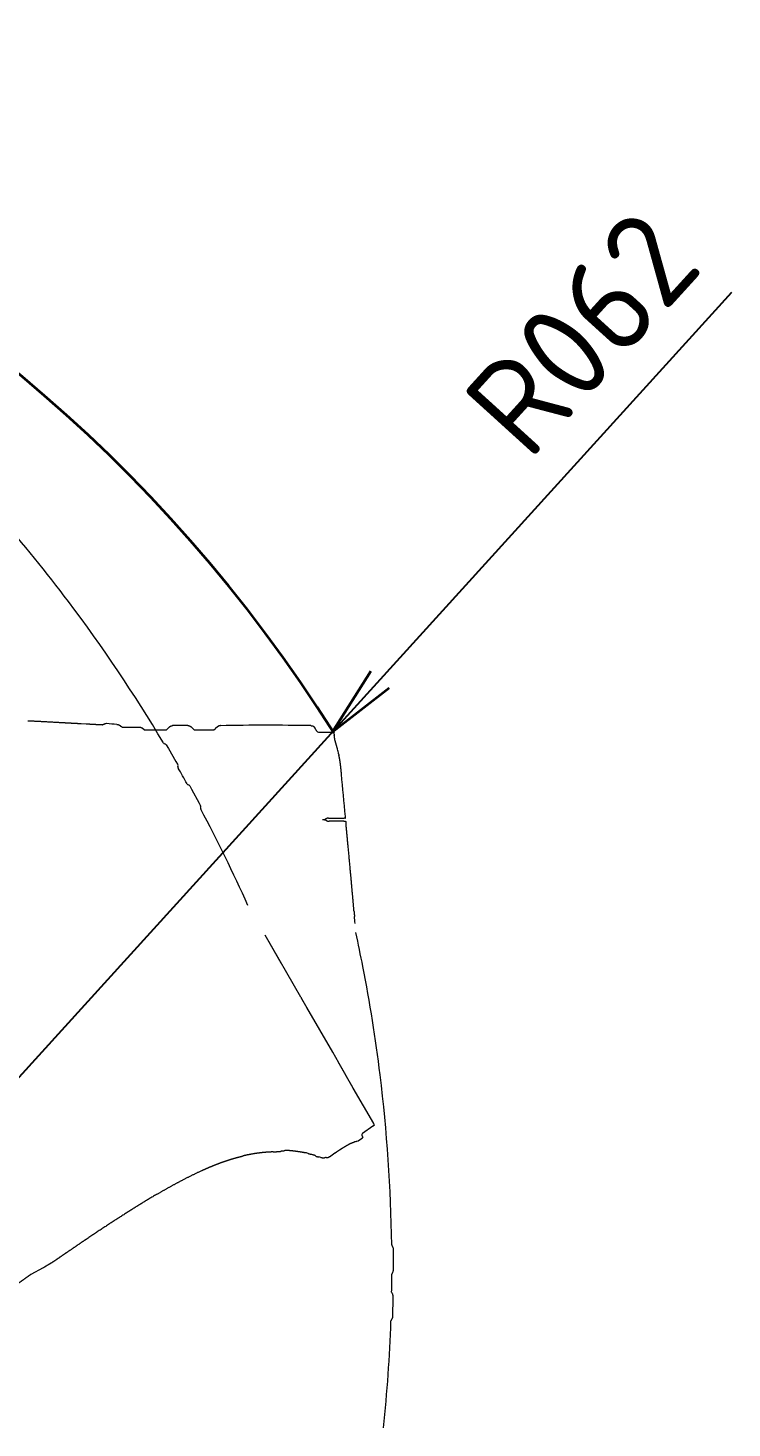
# Model space of a CAD drawing. Header units: millimetres. Extents: x 120 to 10915, y 515 to 8014.
# Drawn here: x 8545 to 8840, y 7200 to 7786 of the extents above; entities that cross this region are included whole.
import ezdxf
from ezdxf.enums import TextEntityAlignment as Align

# ---------------------------------------------------------------- set-up
doc = ezdxf.new("R2010")
doc.units = ezdxf.units.MM
doc.layers.get('0').update_dxf_attribs({"lineweight": 13})
doc.layers.add('201_Dimensions', color=7, linetype='Continuous', lineweight=13)
doc.styles.get("Standard").update_dxf_attribs({"font": 'isocp.shx'})

# ---------------------------------------------------------------- blocks, each defined once
blk = doc.blocks.new('BLOCK12')
at = {"layer": '201_Dimensions', "color": 2, "lineweight": 25}
blk.add_line((8292.5, 3172.5), (8839.900391, 3775.256348), dxfattribs=at)
at = {"layer": '201_Dimensions', "color": 2, "lineweight": 35}
blk.add_lwpolyline([(8688.714844, 3616.530762), (8672.708984, 3591.157227), (8696.427734, 3609.526123)], dxfattribs=at)
at = {"layer": '201_Dimensions', "color": 2, "lineweight": 18, "width": 0.740388}
blk.add_text('R062', height=40, rotation=47.755292, dxfattribs=at).set_placement((8754.842773, 3703.909424), (8828.795898, 3785.340576), align=Align.FIT)
blk = doc.blocks.new('2903066')
at = {"layer": '201_Dimensions', "color": 3, "lineweight": 18}
for p, q in [((8569.54, 3594.37), (8567.42, 3594.49)), ((8583.94, 3593.62), (8584.42, 3593.23)), ((8604.46, 3593.19), (8603.42, 3592.21)), ((8614.48, 3592.22), (8613.45, 3593.19)), ((8624.57, 3593.28), (8623.71, 3592.54)), ((8593.88, 3591.95), (8593.06, 3592.62)), ((8598.5, 3591.95), (8603.15, 3591.95)), ((8603.15, 3591.95), (8603.42, 3592.21)), ((8614.48, 3592.22), (8614.76, 3591.95)), ((8614.76, 3591.95), (8623.03, 3591.95)), ((8623.03, 3591.95), (8623.54, 3592.39)), ((8623.71, 3592.54), (8623.54, 3592.39)), ((8665.26, 3592.77), (8665.48, 3592.41)), ((8665.32, 3592.68), (8665.37, 3592.59)), ((8665.47, 3592.41), (8665.37, 3592.59)), ((8665.6, 3592.2), (8665.47, 3592.41)), ((8665.6, 3592.2), (8665.66, 3592.09)), ((8665.66, 3592.09), (8665.85, 3591.77)), ((8665.85, 3591.77), (8665.89, 3591.69)), ((8667.19, 3590.94), (8672.65, 3590.94)), ((8603.05, 3585.69), (8603.96, 3584.14)), ((8603.96, 3584.14), (8607.13, 3578.69)), ((8607.13, 3578.69), (8607.76, 3577.62)), ((8607.76, 3577.62), (8607.89, 3577.39)), ((8612.89, 3568.52), (8613.65, 3567.13)), ((8613.65, 3567.13), (8616.79, 3561.35)), ((8616.79, 3561.35), (8617.43, 3560.18)), ((8668.55, 3554.38), (8668.91, 3554.38)), ((8668.91, 3554.38), (8669.2, 3554.38)), ((8669.49, 3554.5), (8669.49, 3554.5)), ((8670.65, 3555), (8670.55, 3554.99)), ((8671, 3555), (8677.24, 3555)), ((8671.12, 3553.7), (8671.23, 3553.7)), ((8677.39, 3553.7), (8671.23, 3553.7)), ((8677.24, 3555), (8677.49, 3555)), ((8678.03, 3555), (8677.49, 3555)), ((8678.03, 3555), (8678.03, 3555)), ((8651.2, 3494.36), (8644.43, 3506.08)), ((8659.46, 3480.05), (8644.43, 3506.08)), ((8659.64, 3479.73), (8659.46, 3480.05)), ((8672.76, 3457), (8661.94, 3475.73)), ((8675.29, 3452.61), (8672.76, 3457)), ((8689.92, 3427.14), (8681.33, 3442.02)), ((8689.61, 3426.02), (8685.24, 3423.03)), ((8689.66, 3426.06), (8689.61, 3426.02)), ((8690.26, 3426.47), (8689.66, 3426.06)), ((8682.51, 3419.6), (8682.53, 3419.61)), ((8685.04, 3421.98), (8685.01, 3422.03)), ((8685.04, 3421.98), (8685.24, 3421.64)), ((8685.24, 3421.64), (8685.39, 3421.38)), ((8685.39, 3421.38), (8685.4, 3421.37)), ((8652.65, 3415.87), (8652.88, 3416)), ((8665.32, 3413.9), (8665.63, 3413.51)), ((8671.35, 3413.27), (8671.34, 3413.26)), ((8671.35, 3413.27), (8673.7, 3414.85)), ((8698.04, 3375.06), (8698.05, 3373.26)), ((8698.05, 3373.26), (8698.08, 3366.95)), ((8551.57, 3366.72), (8546.35, 3363.94)), ((8698.08, 3366.95), (8698.08, 3365.71)), ((8698.08, 3365.71), (8698.08, 3365.45)), ((8697.94, 3353.68), (8697.77, 3347.1)), ((8697.98, 3355.27), (8697.94, 3353.68)), ((8697.77, 3347.1), (8697.74, 3345.78))]:
    blk.add_line(p, q, dxfattribs=at)
blk.add_lwpolyline([(8678.05, 3555.7, 0.000854), (8676.44, 3573.46)], format="xyb", dxfattribs=at)
at = {"layer": '201_Dimensions', "color": 2, "lineweight": 35}
blk.add_arc((8139.29, 3255.27), 630.53, 32.14374, 103.57966, dxfattribs=at)
at = {"layer": '201_Dimensions', "color": 3, "lineweight": 18}
for centre, radius, start, end in [((8038.21, 3250.56), 656.22, 37.02478, 41.0374), ((8038.22, 3250.57), 656.2, 30.79418, 37.02475), ((8577.95, 3593.64), 0.95, 104.99636, 113.37395), ((8577.95, 3593.64), 0.95, 85.41892, 104.99636), ((8484.11, 2422.73), 1175.61, 85.20244, 85.41767), ((8609, 3544.27), 49.59, 86.34302, 93.77636), ((8644.75, 2553.93), 1039.97, 88.95906, 91.04731), ((8667.19, 3592.44), 1.5, 210.00021, 269.99996), ((8672.65, 3590.16), 0.774, 3.08717, 90.048), ((8658.19, 3589.21), 15.27, 2.9715, 3.7141), ((8653.73, 3588.98), 19.73, 1.99647, 2.97502), ((8602.57, 3586.91), 0.775, 210.79401, 258.03168), ((8602.21, 3585.2), 0.975, 30.24805, 78.0282), ((8627.81, 3572.08), 48.43, 11.72639, 14.11144), ((8753.07, 3598.08), 79.51, 191.72891, 192.22834), ((8607.05, 3576.9), 0.975, 342.6026, 30.24836), ((8608.72, 3576.38), 0.775, 162.599, 209.73093), ((8038.22, 3250.57), 656.2, 29.06748, 29.73049), ((8612.45, 3569.76), 0.775, 209.06732, 256.16535), ((8612.03, 3568.06), 0.975, 28.55946, 76.16171), ((8616.57, 3559.72), 0.975, 340.78132, 28.55976), ((8618.22, 3559.14), 0.775, 160.77761, 195.77614), ((8618.22, 3559.14), 0.775, 195.79109, 208.01713), ((8038.22, 3250.57), 656.2, 24.09551, 28.01387), ((8668.56, 3556.11), 1.86, 300.04852, 307.95017), ((8670.63, 3553.57), 1.43, 92.95623, 96.51844), ((8670.95, 3543.29), 11.71, 89.77746, 91.50756), ((8923.6, 3536.43), 242.79, 184.83464, 185.35003), ((8404.81, 3487.82), 278.27, 4.77211, 5.35536), ((8041.32, 3367.25), 656.2, 11.03746, 12.30789), ((8041.31, 3367.25), 656.22, 7.02478, 11.0374), ((8041.32, 3367.25), 656.2, 0.79418, 7.02475), ((8685.66, 3422.41), 0.75, 124.43657, 209.99988), ((8685.47, 3405.02), 14.88, 101.4902, 103.95866), ((8666.91, 3391.95), 27.85, 120.84403, 121.77214), ((8650.88, 3375.71), 40.61, 73.48224, 75.45045), ((8673.15, 3457.35), 44.05, 257.40222, 258.30197), ((8642.36, 3294.69), 120.99, 77.86599, 78.27458), ((8713.73, 3328.34), 95.41, 117.48223, 117.78297), ((8698.24, 3376.36), 0.775, 180.79401, 228.03168), ((8697.07, 3375.06), 0.975, 0.24805, 48.0282), ((8698.29, 3364.16), 0.775, 132.599, 179.73093), ((8697.11, 3365.45), 0.975, 312.6026, 0.24836), ((8041.32, 3367.25), 656.2, 359.06748, 359.73049), ((8698.21, 3356.56), 0.775, 179.06732, 226.16535), ((8697, 3355.3), 0.975, 358.55946, 46.16171), ((8041.32, 3367.25), 656.2, 354.09556, 358.01387), ((8697.91, 3344.48), 0.775, 165.79109, 178.01713), ((8697.91, 3344.48), 0.775, 130.77761, 165.77614), ((8696.76, 3345.81), 0.975, 310.78132, 358.55977)]:
    blk.add_arc(centre, radius, start, end, dxfattribs=at)
for centre, major_axis, ratio, start_param, end_param in [((8689.89, 3427.12), (0.376, -0.651), 0.052251, 0.004047, 1.570864), ((8684.9, 3421.31), (2.49, 1.69), 0.104689, 3.386233, 4.575287)]:
    blk.add_ellipse(centre, major_axis=major_axis, ratio=ratio, start_param=start_param, end_param=end_param, dxfattribs=at)
for points, degree, knots in [([(8560.26, 3594.88), (8560.06, 3594.89), (8559.66, 3594.91), (8559.06, 3594.94), (8558.45, 3594.98), (8557.83, 3595.01), (8557.21, 3595.05), (8556.59, 3595.08), (8555.96, 3595.12), (8555.34, 3595.15), (8554.71, 3595.19), (8554.08, 3595.22), (8553.44, 3595.26), (8552.81, 3595.29), (8552.18, 3595.32), (8551.54, 3595.36), (8550.91, 3595.39), (8550.28, 3595.43), (8549.64, 3595.46), (8549.01, 3595.49), (8548.37, 3595.52), (8547.74, 3595.55), (8547.11, 3595.58), (8546.47, 3595.62), (8545.84, 3595.65), (8545.42, 3595.67), (8545.2, 3595.68)], 3, [0, 0, 0, 0, 2.388277, 4.805882, 7.248745, 9.712777, 12.194462, 14.690445, 17.197969, 19.714437, 22.237736, 24.766155, 27.298299, 29.833076, 32.369701, 34.907516, 37.446089, 39.985127, 42.524443, 45.063894, 47.603385, 50.142849, 52.68223, 55.2215, 57.76068, 60.299878, 60.299878, 60.299878, 60.299878]), ([(8567.42, 3594.49), (8567.33, 3594.49), (8567.15, 3594.5), (8566.88, 3594.52), (8566.61, 3594.53), (8566.34, 3594.54), (8566.06, 3594.56), (8565.79, 3594.57), (8565.51, 3594.59), (8565.22, 3594.6), (8564.94, 3594.62), (8564.65, 3594.64), (8564.36, 3594.65), (8564.06, 3594.67), (8563.76, 3594.68), (8563.46, 3594.7), (8563.16, 3594.72), (8562.85, 3594.73), (8562.54, 3594.75), (8562.22, 3594.77), (8561.9, 3594.79), (8561.58, 3594.8), (8561.25, 3594.82), (8560.92, 3594.84), (8560.59, 3594.86), (8560.37, 3594.87), (8560.26, 3594.88)], 3, [0, 0, 0, 0, 1.070613, 2.14836, 3.233775, 4.327556, 5.430403, 6.542978, 7.665884, 8.799659, 9.94482, 11.101727, 12.27074, 13.452184, 14.646555, 15.853957, 17.074685, 18.309035, 19.557324, 20.819776, 22.096584, 23.387826, 24.693525, 26.013165, 27.345975, 28.690659, 28.690659, 28.690659, 28.690659]), ([(8575.13, 3594.08), (8575.08, 3594.08), (8574.97, 3594.09), (8574.81, 3594.09), (8574.63, 3594.1), (8574.45, 3594.11), (8574.25, 3594.12), (8574.05, 3594.13), (8573.84, 3594.14), (8573.62, 3594.15), (8573.4, 3594.16), (8573.17, 3594.17), (8572.94, 3594.19), (8572.69, 3594.2), (8572.45, 3594.21), (8572.2, 3594.23), (8571.95, 3594.24), (8571.69, 3594.25), (8571.43, 3594.27), (8571.17, 3594.28), (8570.9, 3594.3), (8570.63, 3594.31), (8570.36, 3594.33), (8570.09, 3594.34), (8569.81, 3594.36), (8569.63, 3594.37), (8569.54, 3594.37)], 3, [0, 0, 0, 0, 0.625551, 1.288249, 1.990694, 2.729502, 3.505723, 4.315078, 5.157479, 6.028678, 6.92544, 7.846349, 8.790457, 9.754598, 10.737839, 11.737644, 12.753251, 13.782665, 14.824933, 15.878892, 16.943685, 18.018575, 19.103624, 20.197611, 21.300097, 22.410758, 22.410758, 22.410758, 22.410758]), ([(8576.38, 3594.07), (8576.37, 3594.07), (8576.36, 3594.07), (8576.34, 3594.07), (8576.32, 3594.07), (8576.3, 3594.06), (8576.28, 3594.06), (8576.25, 3594.06), (8576.23, 3594.06), (8576.2, 3594.06), (8576.18, 3594.06), (8576.15, 3594.06), (8576.12, 3594.06), (8576.09, 3594.06), (8576.06, 3594.06), (8576.03, 3594.06), (8576, 3594.06), (8575.96, 3594.06), (8575.92, 3594.06), (8575.88, 3594.06), (8575.83, 3594.06), (8575.79, 3594.06), (8575.74, 3594.06), (8575.69, 3594.06), (8575.63, 3594.06), (8575.58, 3594.07), (8575.51, 3594.07), (8575.43, 3594.07), (8575.34, 3594.07), (8575.24, 3594.08), (8575.17, 3594.08), (8575.13, 3594.08)], 3, [0, 0, 0, 0, 0.065186, 0.136036, 0.212948, 0.296341, 0.391001, 0.493281, 0.603687, 0.722745, 0.797462, 0.902941, 1.014248, 1.13164, 1.255372, 1.38749, 1.526542, 1.676294, 1.833642, 1.998836, 2.172121, 2.357274, 2.551116, 2.755536, 2.969096, 3.19195, 3.424225, 3.782945, 4.162048, 4.563965, 4.986009, 4.986009, 4.986009, 4.986009]), ([(8576.38, 3594.07), (8576.38, 3594.07), (8576.39, 3594.07), (8576.41, 3594.07), (8576.42, 3594.07), (8576.43, 3594.07), (8576.44, 3594.08), (8576.45, 3594.08), (8576.46, 3594.08), (8576.46, 3594.08), (8576.47, 3594.08), (8576.48, 3594.08), (8576.49, 3594.08), (8576.49, 3594.09), (8576.5, 3594.09), (8576.5, 3594.09), (8576.51, 3594.09), (8576.52, 3594.09), (8576.52, 3594.09), (8576.53, 3594.1), (8576.54, 3594.1), (8576.55, 3594.1), (8576.55, 3594.1)], 3, [0, 0, 0, 0, 0.0600523, 0.114341, 0.1633284, 0.2074451, 0.2470751, 0.2825279, 0.3140982, 0.3420792, 0.3787892, 0.4076947, 0.4416403, 0.4702056, 0.4890887, 0.5062532, 0.5341062, 0.5608, 0.5981021, 0.6346641, 0.6706349, 0.7061224, 0.7061224, 0.7061224, 0.7061224]), ([(8577.57, 3594.51), (8577.57, 3594.51), (8577.57, 3594.51), (8577.56, 3594.5), (8577.55, 3594.5), (8577.54, 3594.49), (8577.52, 3594.49), (8577.5, 3594.48), (8577.48, 3594.47), (8577.45, 3594.46), (8577.42, 3594.44), (8577.38, 3594.43), (8577.35, 3594.41), (8577.31, 3594.39), (8577.26, 3594.37), (8577.21, 3594.35), (8577.16, 3594.33), (8577.11, 3594.31), (8577.06, 3594.28), (8577, 3594.26), (8576.94, 3594.23), (8576.87, 3594.21), (8576.8, 3594.18), (8576.73, 3594.16), (8576.64, 3594.13), (8576.58, 3594.11), (8576.55, 3594.1)], 3, [0, 0, 0, 0, 0.017661, 0.049602, 0.095908, 0.156424, 0.230836, 0.318759, 0.419822, 0.533751, 0.672892, 0.824766, 0.989432, 1.167121, 1.358256, 1.563451, 1.78353, 2.019533, 2.245548, 2.490355, 2.756143, 3.045914, 3.338158, 3.663707, 4.011601, 4.40807, 4.40807, 4.40807, 4.40807]), ([(8582.43, 3594.22), (8582.54, 3594.21), (8582.65, 3594.2), (8582.77, 3594.19), (8582.97, 3594.17), (8583.17, 3594.12), (8583.25, 3594.09), (8583.41, 3594.01), (8583.57, 3593.91), (8583.64, 3593.85), (8583.75, 3593.77), (8583.85, 3593.69), (8583.88, 3593.66), (8583.91, 3593.64), (8583.94, 3593.62)], 5, [0, 0, 0, 0, 0, 0, 2.292367, 2.292367, 2.292367, 4.080184, 4.080184, 4.080184, 6.013045, 6.013045, 6.013045, 6.754215, 6.754215, 6.754215, 6.754215, 6.754215, 6.754215]), ([(8591.73, 3593.1), (8591.77, 3593.1), (8591.84, 3593.1), (8591.95, 3593.1), (8592.05, 3593.1), (8592.14, 3593.1), (8592.22, 3593.09), (8592.31, 3593.07), (8592.38, 3593.06), (8592.46, 3593.03), (8592.53, 3593), (8592.6, 3592.97), (8592.67, 3592.93), (8592.74, 3592.88), (8592.82, 3592.82), (8592.9, 3592.76), (8592.98, 3592.7), (8593.03, 3592.65), (8593.06, 3592.63)], 3, [0, 0, 0, 0, 0.452274, 0.875368, 1.270309, 1.639236, 1.985413, 2.313226, 2.62809, 2.936251, 3.244413, 3.559294, 3.887138, 4.233362, 4.602291, 4.997583, 5.421359, 5.874639, 5.874639, 5.874639, 5.874639]), ([(8604.46, 3593.19), (8604.54, 3593.27), (8604.63, 3593.35), (8604.72, 3593.43), (8604.9, 3593.56), (8605.11, 3593.65), (8605.21, 3593.68), (8605.38, 3593.72), (8605.55, 3593.73), (8605.61, 3593.74), (8605.68, 3593.74), (8605.74, 3593.75)], 5, [0, 0, 0, 0, 0, 0, 2.350812, 2.350812, 2.350812, 4.588137, 4.588137, 4.588137, 5.843471, 5.843471, 5.843471, 5.843471, 5.843471, 5.843471]), ([(8612.17, 3593.75), (8612.26, 3593.75), (8612.35, 3593.74), (8612.45, 3593.73), (8612.65, 3593.71), (8612.84, 3593.65), (8612.94, 3593.6), (8613.11, 3593.5), (8613.26, 3593.37), (8613.33, 3593.31), (8613.39, 3593.25), (8613.45, 3593.19)], 5, [0, 0, 0, 0, 0, 0, 1.892637, 1.892637, 1.892637, 4.124801, 4.124801, 4.124801, 5.884746, 5.884746, 5.884746, 5.884746, 5.884746, 5.884746]), ([(8625.74, 3593.73), (8625.66, 3593.73), (8625.59, 3593.72), (8625.51, 3593.72), (8625.33, 3593.7), (8625.15, 3593.65), (8625.05, 3593.61), (8624.89, 3593.53), (8624.74, 3593.43), (8624.68, 3593.38), (8624.63, 3593.33), (8624.57, 3593.28)], 5, [0, 0, 0, 0, 0, 0, 1.585243, 1.585243, 1.585243, 3.71009, 3.71009, 3.71009, 5.262437, 5.262437, 5.262437, 5.262437, 5.262437, 5.262437]), ([(8663.64, 3593.73), (8663.81, 3593.73), (8663.97, 3593.72), (8664.14, 3593.71), (8664.42, 3593.64), (8664.66, 3593.51), (8664.76, 3593.44), (8664.94, 3593.28), (8665.08, 3593.08), (8665.14, 3592.98), (8665.2, 3592.88), (8665.26, 3592.77)], 5, [0, 0, 0, 0, 0, 0, 3.296958, 3.296958, 3.296958, 5.678759, 5.678759, 5.678759, 8.089807, 8.089807, 8.089807, 8.089807, 8.089807, 8.089807]), ([(8673.58, 3588.37), (8673.56, 3588.47), (8673.54, 3588.66), (8673.51, 3588.91), (8673.49, 3589.12), (8673.47, 3589.3), (8673.46, 3589.43), (8673.45, 3589.54), (8673.44, 3589.61), (8673.43, 3589.66), (8673.43, 3589.69), (8673.43, 3589.7), (8673.43, 3589.7)], 3, [0, 0, 0, 0, 1.202165, 2.22553, 3.079539, 3.766401, 4.305558, 4.70858, 5.010046, 5.207781, 5.301703, 5.336747, 5.336747, 5.336747, 5.336747]), ([(8674.78, 3583.89), (8674.74, 3584.04), (8674.66, 3584.33), (8674.55, 3584.76), (8674.44, 3585.16), (8674.35, 3585.49), (8674.27, 3585.77), (8674.2, 3585.99), (8674.14, 3586.2), (8674.08, 3586.41), (8674.01, 3586.63), (8673.95, 3586.83), (8673.9, 3587.03), (8673.85, 3587.2), (8673.8, 3587.36), (8673.76, 3587.5), (8673.73, 3587.63), (8673.7, 3587.74), (8673.68, 3587.83), (8673.66, 3587.9), (8673.65, 3587.96), (8673.63, 3588.02), (8673.62, 3588.07), (8673.62, 3588.12), (8673.61, 3588.17), (8673.6, 3588.21), (8673.59, 3588.25), (8673.59, 3588.29), (8673.58, 3588.33), (8673.58, 3588.36), (8673.58, 3588.37)], 3, [0, 0, 0, 0, 1.876003, 3.641453, 5.293052, 6.829093, 7.817231, 8.751059, 9.631305, 10.459121, 11.403619, 12.272605, 13.068218, 13.793299, 14.450972, 15.044728, 15.578395, 16.05663, 16.374176, 16.666748, 16.935565, 17.186108, 17.386485, 17.575723, 17.75691, 17.929247, 18.099349, 18.262863, 18.427415, 18.594311, 18.594311, 18.594311, 18.594311]), ([(8676.44, 3573.49), (8676.38, 3574.15), (8676.32, 3574.81), (8676.25, 3575.47), (8676.11, 3576.76), (8675.95, 3578.03), (8675.86, 3578.65), (8675.71, 3579.55), (8675.54, 3580.42), (8675.49, 3580.7), (8675.43, 3580.97), (8675.37, 3581.24)], 5, [0, 0, 0, 0, 0, 0, 18.806844, 18.806844, 18.806844, 37.219157, 37.219157, 37.219157, 45.925386, 45.925386, 45.925386, 45.925386, 45.925386, 45.925386]), ([(8668.97, 3554.38), (8669, 3554.38), (8669.04, 3554.38), (8669.07, 3554.38), (8669.16, 3554.39), (8669.26, 3554.41), (8669.33, 3554.43), (8669.4, 3554.46), (8669.46, 3554.49), (8669.47, 3554.49), (8669.48, 3554.5), (8669.49, 3554.5)], 5, [0, 0, 0, 0, 0, 0, 0.868917, 0.868917, 0.868917, 2.566621, 2.566621, 2.566621, 2.839589, 2.839589, 2.839589, 2.839589, 2.839589, 2.839589]), ([(8669.2, 3554.38), (8669.24, 3554.38), (8669.29, 3554.37), (8669.34, 3554.37), (8669.42, 3554.36), (8669.49, 3554.34), (8669.52, 3554.33), (8669.58, 3554.3), (8669.63, 3554.28), (8669.66, 3554.26), (8669.68, 3554.25), (8669.71, 3554.24)], 5, [0, 0, 0, 0, 0, 0, 1.225389, 1.225389, 1.225389, 2.258532, 2.258532, 2.258532, 3.434326, 3.434326, 3.434326, 3.434326, 3.434326, 3.434326]), ([(8669.71, 3554.65), (8669.75, 3554.68), (8669.8, 3554.72), (8669.84, 3554.75), (8669.93, 3554.82), (8670.02, 3554.87), (8670.07, 3554.89), (8670.15, 3554.92), (8670.25, 3554.95), (8670.29, 3554.96), (8670.36, 3554.97), (8670.42, 3554.98), (8670.44, 3554.98), (8670.45, 3554.98), (8670.47, 3554.99)], 5, [0, 0, 0, 0, 0, 0, 2.20924, 2.20924, 2.20924, 4.347403, 4.347403, 4.347403, 6.468523, 6.468523, 6.468523, 7.154189, 7.154189, 7.154189, 7.154189, 7.154189, 7.154189]), ([(8670.54, 3553.75), (8670.47, 3553.77), (8670.39, 3553.79), (8670.32, 3553.82), (8670.17, 3553.9), (8670.03, 3554), (8669.95, 3554.07), (8669.86, 3554.14), (8669.76, 3554.21), (8669.74, 3554.22), (8669.72, 3554.23), (8669.71, 3554.24)], 5, [0, 0, 0, 0, 0, 0, 2.277286, 2.277286, 2.277286, 5.123141, 5.123141, 5.123141, 5.699764, 5.699764, 5.699764, 5.699764, 5.699764, 5.699764]), ([(8677.39, 3553.7), (8677.51, 3553.7), (8677.62, 3553.7), (8677.74, 3553.7), (8677.92, 3553.69), (8678.06, 3553.68), (8678.12, 3553.67), (8678.16, 3553.66), (8678.18, 3553.65), (8678.18, 3553.65), (8678.18, 3553.65), (8678.19, 3553.65)], 5, [0, 0, 0, 0, 0, 0, 3.304494, 3.304494, 3.304494, 5.544305, 5.544305, 5.544305, 5.954915, 5.954915, 5.954915, 5.954915, 5.954915, 5.954915]), ([(8678.03, 3555), (8678.04, 3555), (8678.04, 3555.01), (8678.05, 3555.02), (8678.06, 3555.05), (8678.07, 3555.1), (8678.07, 3555.14), (8678.07, 3555.26), (8678.07, 3555.4), (8678.06, 3555.5), (8678.06, 3555.6), (8678.05, 3555.7)], 5, [0, 0, 0, 0, 0, 0, 0.705179, 0.705179, 0.705179, 1.818139, 1.818139, 1.818139, 4.262, 4.262, 4.262, 4.262, 4.262, 4.262]), ([(8678.19, 3553.65), (8678.19, 3553.64), (8678.19, 3553.64), (8678.2, 3553.62), (8678.21, 3553.58), (8678.22, 3553.53), (8678.22, 3553.49), (8678.24, 3553.34), (8678.26, 3553.18), (8678.28, 3553.07), (8678.29, 3552.96), (8678.3, 3552.84)], 5, [0, 0, 0, 0, 0, 0, 0.648656, 0.648656, 0.648656, 1.841337, 1.841337, 1.841337, 4.624644, 4.624644, 4.624644, 4.624644, 4.624644, 4.624644]), ([(8681.68, 3515.97), (8681.23, 3521.17), (8680.77, 3526.37), (8680.3, 3531.58), (8679.63, 3538.96), (8678.93, 3546.33), (8678.72, 3548.5), (8678.51, 3550.67), (8678.3, 3552.84)], 5, [0, 0, 0, 0, 0, 0, 104.397329, 104.397329, 104.397329, 148.061726, 148.061726, 148.061726, 148.061726, 148.061726, 148.061726]), ([(8661.94, 3475.73), (8661.9, 3475.81), (8661.85, 3475.89), (8661.8, 3475.98), (8661.71, 3476.14), (8661.61, 3476.31), (8661.56, 3476.39), (8661.5, 3476.51), (8661.43, 3476.62), (8661.41, 3476.65), (8661.38, 3476.71), (8661.34, 3476.77), (8661.32, 3476.8), (8661.29, 3476.87), (8661.25, 3476.93), (8661.23, 3476.96), (8661.2, 3477.02), (8661.16, 3477.08), (8661.15, 3477.11), (8661.07, 3477.25), (8660.98, 3477.4), (8660.93, 3477.49), (8660.85, 3477.62), (8660.78, 3477.76), (8660.76, 3477.78), (8660.73, 3477.83), (8660.71, 3477.88), (8660.69, 3477.9), (8660.62, 3478.03), (8660.55, 3478.16), (8660.49, 3478.26), (8660.41, 3478.39), (8660.33, 3478.53), (8660.32, 3478.56), (8660.28, 3478.62), (8660.24, 3478.69), (8660.23, 3478.71), (8660.16, 3478.83), (8660.1, 3478.95), (8660.04, 3479.03), (8659.94, 3479.22), (8659.83, 3479.41), (8659.77, 3479.52), (8659.7, 3479.62), (8659.64, 3479.73)], 5, [0, 0, 0, 0, 0, 0, 1.911655, 1.911655, 1.911655, 3.796764, 3.796764, 3.796764, 4.515663, 4.515663, 4.515663, 5.22878, 5.22878, 5.22878, 5.947694, 5.947694, 5.947694, 6.666608, 6.666608, 6.666608, 9.224864, 9.224864, 9.224864, 9.796371, 9.796371, 9.796371, 10.367879, 10.367879, 10.367879, 12.772401, 12.772401, 12.772401, 13.502099, 13.502099, 13.502099, 14.241044, 14.241044, 14.241044, 16.190077, 16.190077, 16.190077, 18.64081, 18.64081, 18.64081, 18.64081, 18.64081, 18.64081]), ([(8681.33, 3442.02), (8681.3, 3442.07), (8681.27, 3442.13), (8681.24, 3442.18), (8681.2, 3442.25), (8681.16, 3442.32), (8681.15, 3442.34), (8681.13, 3442.36), (8681.12, 3442.39), (8681.11, 3442.41), (8681.08, 3442.45), (8681.06, 3442.49), (8681.04, 3442.52), (8681.02, 3442.56), (8681, 3442.6), (8680.99, 3442.61), (8680.97, 3442.64), (8680.96, 3442.67), (8680.95, 3442.68), (8680.93, 3442.71), (8680.92, 3442.74), (8680.91, 3442.75), (8680.89, 3442.78), (8680.87, 3442.81), (8680.87, 3442.82), (8680.85, 3442.85), (8680.83, 3442.88), (8680.83, 3442.89), (8680.81, 3442.92), (8680.79, 3442.95), (8680.79, 3442.96), (8680.77, 3442.99), (8680.75, 3443.02), (8680.75, 3443.03), (8680.73, 3443.06), (8680.71, 3443.09), (8680.71, 3443.1), (8680.69, 3443.12), (8680.68, 3443.15), (8680.68, 3443.16), (8680.67, 3443.17), (8680.66, 3443.19), (8680.65, 3443.2), (8680.64, 3443.22), (8680.62, 3443.25), (8680.61, 3443.27), (8680.6, 3443.29), (8680.58, 3443.32), (8680.58, 3443.33), (8680.57, 3443.35), (8680.56, 3443.36), (8680.55, 3443.37), (8680.54, 3443.4), (8680.52, 3443.42), (8680.51, 3443.44), (8680.5, 3443.47), (8680.48, 3443.49), (8680.48, 3443.5), (8680.47, 3443.52), (8680.46, 3443.54), (8680.45, 3443.54), (8680.44, 3443.56), (8680.43, 3443.58), (8680.43, 3443.59), (8680.42, 3443.6), (8680.41, 3443.62), (8680.4, 3443.63), (8680.38, 3443.67), (8680.35, 3443.72), (8680.33, 3443.75), (8680.3, 3443.82), (8680.26, 3443.88), (8680.24, 3443.91), (8680.21, 3443.97), (8680.17, 3444.04), (8680.15, 3444.07), (8680.12, 3444.13), (8680.08, 3444.2), (8680.07, 3444.22), (8680.03, 3444.28), (8679.99, 3444.34), (8679.98, 3444.38), (8679.94, 3444.43), (8679.91, 3444.49), (8679.9, 3444.51), (8679.84, 3444.61), (8679.78, 3444.71), (8679.74, 3444.79), (8679.67, 3444.91), (8679.6, 3445.03), (8679.57, 3445.1), (8679.51, 3445.19), (8679.46, 3445.29), (8679.43, 3445.34), (8679.38, 3445.42), (8679.33, 3445.51), (8679.31, 3445.55), (8679.2, 3445.73), (8679.1, 3445.92), (8679.01, 3446.08), (8678.92, 3446.24), (8678.82, 3446.41), (8678.81, 3446.43), (8678.79, 3446.47), (8678.76, 3446.52), (8678.75, 3446.55), (8678.71, 3446.61), (8678.68, 3446.67), (8678.66, 3446.7), (8678.61, 3446.79), (8678.56, 3446.88), (8678.52, 3446.94), (8678.45, 3447.06), (8678.38, 3447.19), (8678.36, 3447.23), (8678.25, 3447.42), (8678.15, 3447.61), (8678.08, 3447.73), (8677.97, 3447.92), (8677.87, 3448.1), (8677.83, 3448.17), (8677.76, 3448.29), (8677.69, 3448.42), (8677.66, 3448.47), (8677.59, 3448.6), (8677.51, 3448.73), (8677.47, 3448.8), (8677.39, 3448.94), (8677.32, 3449.07), (8677.28, 3449.14), (8677.2, 3449.29), (8677.11, 3449.44), (8677.07, 3449.52), (8677, 3449.64), (8676.93, 3449.76), (8676.9, 3449.8), (8676.86, 3449.88), (8676.81, 3449.97), (8676.79, 3450.01), (8676.73, 3450.11), (8676.66, 3450.22), (8676.62, 3450.3), (8676.54, 3450.44), (8676.46, 3450.58), (8676.42, 3450.65), (8676.37, 3450.75), (8676.31, 3450.84), (8676.3, 3450.87), (8676.27, 3450.91), (8676.25, 3450.95), (8676.24, 3450.96), (8676.23, 3450.99), (8676.21, 3451.01), (8676.2, 3451.03), (8676.19, 3451.05), (8676.17, 3451.08), (8676.17, 3451.09), (8676.15, 3451.12), (8676.14, 3451.14), (8676.13, 3451.16), (8676.11, 3451.18), (8676.1, 3451.21), (8676.09, 3451.22), (8676.08, 3451.25), (8676.06, 3451.28), (8676.05, 3451.29), (8676.04, 3451.31), (8676.02, 3451.34), (8676.02, 3451.35), (8676, 3451.38), (8675.98, 3451.41), (8675.98, 3451.42), (8675.96, 3451.45), (8675.95, 3451.47), (8675.94, 3451.49), (8675.92, 3451.51), (8675.91, 3451.54), (8675.9, 3451.55), (8675.89, 3451.58), (8675.87, 3451.6), (8675.86, 3451.62), (8675.85, 3451.65), (8675.83, 3451.67), (8675.83, 3451.68), (8675.8, 3451.72), (8675.78, 3451.76), (8675.77, 3451.79), (8675.74, 3451.83), (8675.71, 3451.88), (8675.7, 3451.9), (8675.68, 3451.94), (8675.66, 3451.97), (8675.65, 3451.99), (8675.63, 3452.03), (8675.6, 3452.07), (8675.59, 3452.09), (8675.57, 3452.12), (8675.55, 3452.16), (8675.54, 3452.18), (8675.52, 3452.21), (8675.51, 3452.24), (8675.5, 3452.25), (8675.49, 3452.26), (8675.48, 3452.28), (8675.48, 3452.29), (8675.46, 3452.32), (8675.44, 3452.35), (8675.43, 3452.37), (8675.4, 3452.42), (8675.37, 3452.48), (8675.34, 3452.52), (8675.32, 3452.56), (8675.3, 3452.6), (8675.3, 3452.6), (8675.3, 3452.6), (8675.29, 3452.61)], 5, [0, 0, 0, 0, 0, 0, 1.302453, 1.302453, 1.302453, 1.623787, 1.623787, 1.623787, 1.947502, 1.947502, 1.947502, 2.583934, 2.583934, 2.583934, 2.905269, 2.905269, 2.905269, 3.226604, 3.226604, 3.226604, 3.547938, 3.547938, 3.547938, 3.869272, 3.869272, 3.869272, 4.190608, 4.190608, 4.190608, 4.511944, 4.511944, 4.511944, 4.82977, 4.82977, 4.82977, 5.151104, 5.151104, 5.151104, 5.349089, 5.349089, 5.349089, 5.548495, 5.548495, 5.548495, 5.931088, 5.931088, 5.931088, 6.129228, 6.129228, 6.129228, 6.328634, 6.328634, 6.328634, 6.707736, 6.707736, 6.707736, 6.911887, 6.911887, 6.911887, 7.106754, 7.106754, 7.106754, 7.306166, 7.306166, 7.306166, 7.505578, 7.505578, 7.505578, 8.31043, 8.31043, 8.31043, 9.039353, 9.039353, 9.039353, 9.75303, 9.75303, 9.75303, 10.519151, 10.519151, 10.519151, 11.223335, 11.223335, 11.223335, 11.80211, 11.80211, 11.80211, 13.541553, 13.541553, 13.541553, 14.598356, 14.598356, 14.598356, 15.755858, 15.755858, 15.755858, 16.573503, 16.573503, 16.573503, 20.134542, 20.134542, 20.134542, 20.485647, 20.485647, 20.485647, 21.187855, 21.187855, 21.187855, 21.890063, 21.890063, 21.890063, 23.296925, 23.296925, 23.296925, 24.806148, 24.806148, 24.806148, 27.676073, 27.676073, 27.676073, 29.119129, 29.119129, 29.119129, 30.653084, 30.653084, 30.653084, 32.195239, 32.195239, 32.195239, 33.789927, 33.789927, 33.789927, 35.691173, 35.691173, 35.691173, 36.630925, 36.630925, 36.630925, 37.582394, 37.582394, 37.582394, 39.158733, 39.158733, 39.158733, 40.754958, 40.754958, 40.754958, 41.363223, 41.363223, 41.363223, 41.667361, 41.667361, 41.667361, 41.963647, 41.963647, 41.963647, 42.267779, 42.267779, 42.267779, 42.562024, 42.562024, 42.562024, 42.851682, 42.851682, 42.851682, 43.166337, 43.166337, 43.166337, 43.470458, 43.470458, 43.470458, 43.779923, 43.779923, 43.779923, 44.071259, 44.071259, 44.071259, 44.37538, 44.37538, 44.37538, 44.675766, 44.675766, 44.675766, 45.003296, 45.003296, 45.003296, 45.611538, 45.611538, 45.611538, 46.0462, 46.0462, 46.0462, 46.48116, 46.48116, 46.48116, 46.914152, 46.914152, 46.914152, 47.345035, 47.345035, 47.345035, 47.561531, 47.561531, 47.561531, 47.778027, 47.778027, 47.778027, 48.211018, 48.211018, 48.211018, 49.049922, 49.049922, 49.049922, 49.110708, 49.110708, 49.110708, 49.110708, 49.110708, 49.110708]), ([(8673.7, 3414.85), (8673.93, 3415), (8674.15, 3415.15), (8674.37, 3415.3), (8675.02, 3415.73), (8675.67, 3416.16), (8676.1, 3416.44), (8676.93, 3416.98), (8677.74, 3417.47), (8678.13, 3417.71), (8678.5, 3417.93), (8678.86, 3418.13)], 5, [0, 0, 0, 0, 0, 0, 9.302784, 9.302784, 9.302784, 27.661513, 27.661513, 27.661513, 45.292248, 45.292248, 45.292248, 45.292248, 45.292248, 45.292248]), ([(8678.86, 3418.13), (8679.38, 3418.43), (8679.87, 3418.69), (8680.31, 3418.9), (8680.93, 3419.17), (8681.41, 3419.34), (8681.57, 3419.38), (8681.73, 3419.43), (8681.88, 3419.46)], 5, [0, 0, 0, 0, 0, 0, 25.597725, 25.597725, 25.597725, 41.477461, 41.477461, 41.477461, 41.477461, 41.477461, 41.477461]), ([(8684.74, 3420.82), (8684.88, 3420.91), (8685.02, 3421.01), (8685.15, 3421.11), (8685.31, 3421.24), (8685.38, 3421.32), (8685.39, 3421.34), (8685.4, 3421.35), (8685.4, 3421.36), (8685.4, 3421.36), (8685.4, 3421.37), (8685.4, 3421.37)], 5, [0, 0, 0, 0, 0, 0, 4.76366, 4.76366, 4.76366, 6.115157, 6.115157, 6.115157, 6.304423, 6.304423, 6.304423, 6.304423, 6.304423, 6.304423]), ([(8599.36, 3397.67), (8602.89, 3399.74), (8606.46, 3401.75), (8610.07, 3403.69), (8614.09, 3405.72), (8618.18, 3407.59), (8618.55, 3407.75), (8620.22, 3408.5), (8621.9, 3409.22), (8623.22, 3409.76), (8625.15, 3410.51), (8627.1, 3411.2), (8627.71, 3411.41), (8628.6, 3411.72), (8629.5, 3412.01), (8629.79, 3412.1), (8630.99, 3412.47), (8632.19, 3412.82), (8633.1, 3413.07), (8634.02, 3413.31), (8634.94, 3413.53)], 5, [0, 0, 0, 0, 0, 0, 142.113932, 142.113932, 142.113932, 155.834846, 155.834846, 155.834846, 205.423454, 205.423454, 205.423454, 227.531774, 227.531774, 227.531774, 238.026189, 238.026189, 238.026189, 270.519772, 270.519772, 270.519772, 270.519772, 270.519772, 270.519772]), ([(8647.87, 3415.28), (8647.9, 3415.28), (8647.93, 3415.28), (8647.96, 3415.28), (8648.02, 3415.29), (8648.08, 3415.29), (8648.11, 3415.29), (8648.7, 3415.32), (8649.27, 3415.39), (8649.81, 3415.45), (8650.35, 3415.49), (8650.89, 3415.51)], 5, [0, 0, 0, 0, 0, 0, 1.216456, 1.216456, 1.216456, 2.432912, 2.432912, 2.432912, 24.172148, 24.172148, 24.172148, 24.172148, 24.172148, 24.172148]), ([(8652.25, 3415.62), (8652.22, 3415.6), (8652.15, 3415.59), (8652.04, 3415.57), (8651.77, 3415.55), (8651.45, 3415.54), (8651.26, 3415.53), (8651.08, 3415.52), (8650.9, 3415.51), (8650.89, 3415.51), (8650.89, 3415.51), (8650.89, 3415.51)], 5, [0, 0, 0, 0, 0, 0, 6.823368, 6.823368, 6.823368, 14.217713, 14.217713, 14.217713, 14.303192, 14.303192, 14.303192, 14.303192, 14.303192, 14.303192]), ([(8652.88, 3416), (8652.89, 3416.01), (8652.91, 3416.01), (8652.93, 3416.02), (8653.01, 3416.03), (8653.13, 3416.03), (8653.22, 3416.04), (8653.39, 3416.03), (8653.57, 3416.03), (8653.65, 3416.02), (8653.77, 3416.02), (8653.88, 3416.01), (8653.91, 3416.01), (8653.94, 3416.01), (8653.97, 3416)], 5, [0, 0, 0, 0, 0, 0, 1.163917, 1.163917, 1.163917, 3.937838, 3.937838, 3.937838, 6.274683, 6.274683, 6.274683, 7.155964, 7.155964, 7.155964, 7.155964, 7.155964, 7.155964]), ([(8653.97, 3416), (8654.96, 3415.92), (8655.95, 3415.82), (8656.94, 3415.7), (8658.17, 3415.53), (8659.38, 3415.34), (8659.62, 3415.3), (8659.86, 3415.26), (8660.1, 3415.22)], 5, [0, 0, 0, 0, 0, 0, 33.401428, 33.401428, 33.401428, 41.705215, 41.705215, 41.705215, 41.705215, 41.705215, 41.705215]), ([(8660.1, 3415.22), (8660.22, 3415.2), (8660.33, 3415.18), (8660.43, 3415.16), (8660.64, 3415.12), (8660.83, 3415.08), (8660.92, 3415.06), (8661, 3415.04), (8661.08, 3415.02)], 5, [0, 0, 0, 0, 0, 0, 3.291683, 3.291683, 3.291683, 6.263324, 6.263324, 6.263324, 6.263324, 6.263324, 6.263324]), ([(8662.42, 3414.64), (8662.54, 3414.61), (8662.68, 3414.57), (8662.83, 3414.53), (8663.06, 3414.47), (8663.3, 3414.42), (8663.38, 3414.4), (8663.46, 3414.38), (8663.54, 3414.36)], 5, [0, 0, 0, 0, 0, 0, 5.817115, 5.817115, 5.817115, 8.535212, 8.535212, 8.535212, 8.535212, 8.535212, 8.535212]), ([(8664.22, 3414.22), (8664.37, 3414.18), (8664.53, 3414.15), (8664.68, 3414.12), (8664.92, 3414.05), (8665.13, 3413.99), (8665.21, 3413.97), (8665.28, 3413.94), (8665.31, 3413.91), (8665.32, 3413.91), (8665.32, 3413.91), (8665.32, 3413.9)], 5, [0, 0, 0, 0, 0, 0, 4.617613, 4.617613, 4.617613, 7.806323, 7.806323, 7.806323, 8.394642, 8.394642, 8.394642, 8.394642, 8.394642, 8.394642]), ([(8665.63, 3413.51), (8665.64, 3413.5), (8665.66, 3413.49), (8665.7, 3413.47), (8665.83, 3413.43), (8665.99, 3413.38), (8666.11, 3413.35), (8666.34, 3413.29), (8666.58, 3413.24), (8666.7, 3413.21), (8666.82, 3413.18), (8666.94, 3413.16)], 5, [0, 0, 0, 0, 0, 0, 2.055304, 2.055304, 2.055304, 5.736114, 5.736114, 5.736114, 9.243919, 9.243919, 9.243919, 9.243919, 9.243919, 9.243919]), ([(8667.79, 3412.98), (8667.94, 3412.95), (8668.09, 3412.92), (8668.24, 3412.89), (8668.53, 3412.83), (8668.8, 3412.79), (8668.93, 3412.77), (8669.09, 3412.75), (8669.2, 3412.74), (8669.22, 3412.74), (8669.24, 3412.74), (8669.25, 3412.75), (8669.26, 3412.75), (8669.26, 3412.75), (8669.26, 3412.75)], 5, [0, 0, 0, 0, 0, 0, 4.369013, 4.369013, 4.369013, 8.394842, 8.394842, 8.394842, 9.817661, 9.817661, 9.817661, 9.938128, 9.938128, 9.938128, 9.938128, 9.938128, 9.938128]), ([(8669.97, 3412.97), (8669.9, 3412.98), (8669.85, 3412.98), (8669.79, 3412.99), (8669.74, 3412.99), (8669.71, 3412.99), (8669.71, 3412.99), (8669.7, 3412.98), (8669.7, 3412.98)], 5, [0, 0, 0, 0, 0, 0, 2.118357, 2.118357, 2.118357, 2.56843, 2.56843, 2.56843, 2.56843, 2.56843, 2.56843]), ([(8669.97, 3412.97), (8670.02, 3412.96), (8670.09, 3412.95), (8670.15, 3412.94), (8670.32, 3412.92), (8670.5, 3412.92), (8670.62, 3412.93), (8670.73, 3412.96), (8670.84, 3412.99)], 5, [0, 0, 0, 0, 0, 0, 2.034352, 2.034352, 2.034352, 5.332255, 5.332255, 5.332255, 5.332255, 5.332255, 5.332255]), ([(8599.3, 3397.64), (8593.31, 3394.13), (8587.42, 3390.46), (8581.6, 3386.7), (8575.38, 3382.6), (8569.19, 3378.43), (8568.76, 3378.14), (8567.89, 3377.56), (8567.03, 3376.98), (8566.6, 3376.68), (8564.15, 3375.02), (8561.71, 3373.36), (8559.7, 3371.98), (8557.69, 3370.6), (8555.69, 3369.21)], 5, [0, 0, 0, 0, 0, 0, 196.259323, 196.259323, 196.259323, 210.993662, 210.993662, 210.993662, 225.728001, 225.728001, 225.728001, 294.749656, 294.749656, 294.749656, 294.749656, 294.749656, 294.749656]), ([(8552.7, 3367.41), (8552.53, 3367.3), (8552.36, 3367.19), (8552.2, 3367.09), (8551.96, 3366.94), (8551.74, 3366.81), (8551.68, 3366.78), (8551.62, 3366.74), (8551.57, 3366.72)], 5, [0, 0, 0, 0, 0, 0, 8.681921, 8.681921, 8.681921, 12.217166, 12.217166, 12.217166, 12.217166, 12.217166, 12.217166]), ([(8555.69, 3369.21), (8555.67, 3369.2), (8555.66, 3369.19), (8555.64, 3369.18), (8555.61, 3369.16), (8555.58, 3369.14), (8555.57, 3369.13), (8555.52, 3369.1), (8555.48, 3369.07), (8555.45, 3369.05), (8554.95, 3368.72), (8554.43, 3368.43), (8553.94, 3368.16), (8553.4, 3367.85), (8552.87, 3367.52), (8552.82, 3367.49), (8552.76, 3367.45), (8552.7, 3367.41)], 5, [0, 0, 0, 0, 0, 0, 0.697903, 0.697903, 0.697903, 1.395807, 1.395807, 1.395807, 2.791608, 2.791608, 2.791608, 25.031127, 25.031127, 25.031127, 27.790882, 27.790882, 27.790882, 27.790882, 27.790882, 27.790882]), ([(8546.35, 3363.94), (8545.37, 3363.25), (8544.38, 3362.55), (8543.39, 3361.85), (8541.4, 3360.43), (8539.41, 3359.01), (8538.41, 3358.28), (8535.73, 3356.34), (8533.05, 3354.39), (8531.37, 3353.15), (8527.91, 3350.58), (8524.47, 3347.98), (8522.69, 3346.61), (8520.67, 3345.04), (8518.65, 3343.44), (8518.4, 3343.24), (8517.88, 3342.84), (8517.37, 3342.43), (8517.12, 3342.22), (8515.51, 3340.94), (8513.92, 3339.64), (8512.59, 3338.53), (8511.06, 3337.25), (8509.56, 3335.96), (8509.36, 3335.79), (8508.97, 3335.45), (8508.58, 3335.12), (8508.39, 3334.95), (8507.15, 3333.86), (8505.91, 3332.76), (8504.88, 3331.82), (8503.39, 3330.44), (8501.92, 3329.04), (8501.46, 3328.59), (8501, 3328.15), (8500.55, 3327.7)], 5, [0, 0, 0, 0, 0, 0, 24.11776, 24.11776, 24.11776, 48.911238, 48.911238, 48.911238, 90.340942, 90.340942, 90.340942, 135.185568, 135.185568, 135.185568, 141.709756, 141.709756, 141.709756, 148.233944, 148.233944, 148.233944, 182.862283, 182.862283, 182.862283, 188.004007, 188.004007, 188.004007, 193.145731, 193.145731, 193.145731, 221.046918, 221.046918, 221.046918, 233.758897, 233.758897, 233.758897, 233.758897, 233.758897, 233.758897])]:
    blk.add_open_spline(points, degree=degree, knots=knots, dxfattribs=at)
for points, degree in [([(8584.59, 3593.09), (8586.97, 3593.09), (8589.35, 3593.1), (8591.73, 3593.1)], 3), ([(8593.88, 3591.95), (8595.42, 3591.95), (8596.96, 3591.95), (8598.5, 3591.95)], 3), ([(8670.54, 3553.75), (8670.65, 3553.73), (8670.77, 3553.71), (8670.89, 3553.71), (8671, 3553.71), (8671.12, 3553.7)], 5), ([(8647.87, 3415.28), (8645.25, 3415.2), (8642.64, 3414.99), (8640.05, 3414.63), (8637.48, 3414.14), (8634.94, 3413.53)], 5), ([(8670.84, 3412.99), (8670.95, 3413.03), (8671.05, 3413.07), (8671.15, 3413.13), (8671.25, 3413.2), (8671.34, 3413.26)], 5)]:
    blk.add_open_spline(points, degree=degree, dxfattribs=at)
at = {"layer": '201_Dimensions', "color": 1, "lineweight": 5}
blk.add_point((8673.17, 3590.74), dxfattribs=at)
at = {"layer": '201_Dimensions', "lineweight": 0}
blk.add_blockref('BLOCK12', (0, 0), dxfattribs=at)

msp = doc.modelspace()

# ---------------------------------------------------------------- block references
at = {"color": 7, "lineweight": 35}
msp.add_blockref('2903066', (0, 3900), dxfattribs=at)

doc.saveas('drawing.dxf')
